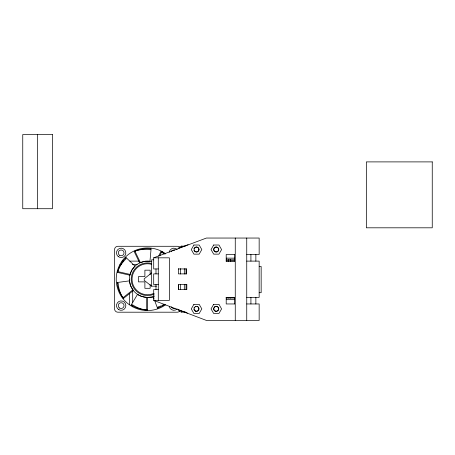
<?xml version="1.0" encoding="UTF-8"?>
<svg xmlns="http://www.w3.org/2000/svg" width="455" height="455" viewBox="0 0 455 455"><rect width="100%" height="100%" fill="white"/><g stroke="black" fill="none" stroke-linecap="round" stroke-linejoin="round"><path stroke-width="0.68" d="M150.258 248.879L151.077 248.953L149.968 261.261L145.1 261.261L139.657 262.91L134.299 251.774L135.038 251.416L140.402 262.552M130.033 274.405L129.851 275.207L117.805 272.46L117.987 271.652L130.033 274.405L131.95 269.929L134.993 266.118L126.058 257.581L125.489 258.173M178.485 248.566L179.662 246.809L181.664 246.121M158.664 256.108L160.751 251.774L161.491 252.133L159.705 255.846M131.887 305.413L131.182 304.986L137.518 294.379C142.273 297.724 148.364 297.638 153.904 297.365M132.837 289.898L123.174 297.604L123.692 298.247L133.349 290.54L130.534 285.609L129.453 280.86L117.202 282.515L117.316 283.334M151.623 272.972L144.212 278.756L144.212 280.377L151.623 286.184L156.52 286.184M178.366 248.322L188.091 244.676M158.283 268.945L153.699 268.945L153.699 257.82L206.428 238.045L259.157 238.045L259.157 254.527L246.741 254.527M158.232 307.785L157.464 308.069L154.569 300.357M154.268 296.086L153.119 296.501L154.086 299.072M181.232 246.149L185.191 246.121M234.615 254.527L226.203 254.527L226.203 261.113M153.699 257.82L169.351 257.82L169.351 300.385L153.699 300.385L153.699 289.539L158.283 289.539M226.254 258.15L234.706 258.15M153.722 259.822L151.623 259.822L151.623 286.184M226.254 259.799L234.706 259.799M226.254 260.948L229.07 260.948M230.48 260.948L234.706 260.948M121.997 261.113L123.413 261.113M129.794 261.113L139.014 261.113M226.089 261.113L234.535 261.113M246.741 261.113L259.157 261.113L259.157 297.365L246.741 297.365M119.949 264.412L121.32 264.412M132.297 264.412L137.103 264.412M259.202 266.493L261.159 266.493L261.159 292.696L259.202 292.696M178.417 268.945L186.652 268.945L186.652 273.887L178.417 273.887L178.371 268.626M158.283 273.887L153.699 273.887L153.699 284.597L158.283 284.597M226.089 297.365L234.535 297.365M226.254 298.025L234.706 298.025M226.254 299.674L234.706 299.674M234.615 303.957L226.203 303.957L226.203 297.365M246.741 303.957L259.157 303.957L259.157 320.439L206.428 320.439L153.699 300.385M178.485 309.588C179.27 312.608 183.137 312.227 185.481 311.999M146.305 297.325L147.522 297.365L147.522 309.724L146.698 309.724L146.698 297.365M181.232 311.999L181.664 312.033M178.366 309.684L187.443 313.131M255.864 254.527L255.864 261.113M255.864 297.365L255.864 303.957M250.921 254.527L250.921 261.113M250.921 297.365L250.921 303.957M246.741 238.045L246.741 320.439M235.263 238.045L235.263 320.439M234.439 254.527L234.439 261.113M234.439 297.365L234.439 303.957M230.537 259.492L230.537 261.659M230.537 297.53L230.537 298.11M228.808 259.492L228.808 261.659M228.808 297.53L228.808 298.11M186.038 268.626L186.038 274.007M186.038 284.421L186.038 289.454M184.309 268.626L184.309 274.007M184.309 284.421L184.309 289.454M180.487 268.626L180.487 274.007M180.487 284.421L180.487 289.454M178.371 284.682L178.371 289.454M162.355 251.666L162.355 253.043M158.283 257.82L158.283 300.385M155.991 268.945L155.991 273.887M155.991 284.597L155.991 289.539M150.161 274.678L150.161 270.179L144.889 270.179L144.889 276.606L138.462 276.606L138.462 281.878L144.889 281.878L144.889 288.305L150.161 288.305L150.161 284.449M132.695 290.347L132.695 302.7M132.695 305.441L132.695 306.812M129.396 279.239L129.396 280.661M129.396 293.424L129.396 304.77M37.583 134.561L37.583 208.714M195.69 247.031A2.474 2.474 0 0 1 198.716 248.777A2.474 2.474 0 0 1 196.969 251.803A2.474 2.474 0 0 1 193.938 250.057M193.938 248.777A2.474 2.474 0 0 1 194.188 248.18M194.581 247.668A2.474 2.474 0 0 1 195.093 247.275M216.102 306.266A2.474 2.474 0 0 1 218.565 308.951A2.474 2.474 0 0 1 215.67 311.169A2.474 2.474 0 0 1 213.713 308.098M213.964 307.5A2.474 2.474 0 0 1 215.46 306.351M196.969 306.351A2.474 2.474 0 0 1 198.073 310.486A2.474 2.474 0 0 1 193.938 309.377M193.938 308.098A2.474 2.474 0 0 1 194.188 307.5M195.093 306.596A2.474 2.474 0 0 1 195.69 306.351M164.835 304.475A41.547 35.592 53.6 0 1 157.47 308.086M164.392 304.19A41.541 35.587 40.5 0 1 161.667 305.567M160.734 305.97A41.541 35.587 40.5 0 1 157.874 306.994M161.599 251.956A41.547 35.592 -49.2 0 1 165.097 254.129M160.945 251.433A41.541 35.587 -62.4 0 1 164.346 253.759M134.97 251.223A41.547 35.592 79.3 0 1 151.077 248.936M134.151 251.405A41.541 35.587 66.2 0 1 150.241 249.744M117.788 271.589A41.547 35.592 27.9 0 1 126.046 257.57M117.424 272.34A41.541 35.587 14.8 0 1 126.154 258.724M123.004 297.718A41.547 35.592 -23.5 0 1 117.191 282.521M123.362 298.474A41.541 35.587 -36.6 0 1 118.163 283.158M146.681 309.929A41.547 35.592 -75 0 1 131.171 305.004M147.494 310.122A41.541 35.587 -88.1 0 1 132.28 304.64M154.069 293.282A15.487 15.487 0 0 1 132.092 280.593A15.487 15.487 0 0 1 151.532 264.281M154.245 294.106A16.312 16.312 0 0 1 131.268 280.627A16.312 16.312 0 0 1 151.634 263.456M169.249 252.144A4.698 4.698 0 0 1 177.211 249.556M171.302 251.604A2.884 2.884 0 0 1 174.754 250.125M177.211 308.928A4.698 4.698 0 0 1 169.249 306.34M175.027 308.257A2.884 2.884 0 0 1 171.302 306.875M165.614 304.793A31.31 31.31 0 0 1 124.169 300.095A31.31 31.31 0 0 1 124.169 258.389A31.31 31.31 0 0 1 165.614 253.685M154.177 296.103A18.126 18.126 0 0 1 129.436 280.456A18.126 18.126 0 0 1 151.862 261.642M179.708 247.463A3.293 3.293 0 0 0 177.183 246.286L117.862 246.286A3.293 3.293 0 0 0 114.569 249.579L114.569 308.899A3.293 3.293 0 0 0 117.862 312.198L177.183 312.198A3.293 3.293 0 0 0 179.708 311.021M199 249.34L198.977 249.988A2.474 2.474 0 0 1 196.782 252.042L196.133 252.019A2.474 2.474 0 0 1 196.304 247.122L196.947 247.145A2.474 2.474 0 0 1 199 249.34M193.904 245.012L191.271 249.579L193.904 254.146L199.176 254.146L201.815 249.579L199.176 245.012L193.904 245.012M213.679 245.012L211.04 249.579L213.679 254.146L218.952 254.146L221.591 249.579L218.952 245.012L213.679 245.012M193.904 304.338L191.271 308.899L193.904 313.467L199.176 313.467L201.815 308.899L199.176 304.338L193.904 304.338M213.679 304.338L211.04 308.899L213.679 313.467L218.952 313.467L221.591 308.899L218.952 304.338L213.679 304.338M52.41 134.561L22.75 134.561L22.75 208.714L52.41 208.714L52.41 134.561M432.25 161.895L366.338 161.895L366.338 227.807L432.25 227.807L432.25 161.895M186.817 284.597L178.582 284.597L178.582 289.539L186.817 289.539L186.817 284.597M214.868 251.558A2.474 2.474 0 0 0 218.571 249.414A2.474 2.474 0 0 0 214.868 247.275A2.474 2.474 0 0 0 214.868 251.558M195.303 311.044A2.474 2.474 0 0 0 199.011 308.899A2.474 2.474 0 0 0 195.303 306.761A2.474 2.474 0 0 0 195.303 311.044M215.079 311.044A2.474 2.474 0 0 0 218.787 308.899A2.474 2.474 0 0 0 215.079 306.761A2.474 2.474 0 0 0 215.079 311.044M215.079 251.723A2.474 2.474 0 0 0 218.787 249.579A2.474 2.474 0 0 0 215.079 247.44A2.474 2.474 0 0 0 215.079 251.723M118.203 256.523A4.698 4.698 0 0 0 125.796 253.611A4.698 4.698 0 0 0 119.477 248.493A4.698 4.698 0 0 0 118.203 256.523M119.591 255.295A2.884 2.884 0 0 0 124.039 253.02A2.884 2.884 0 0 0 119.847 250.307A2.884 2.884 0 0 0 119.591 255.295M118.812 309.673A4.698 4.698 0 0 0 125.853 305.606A4.698 4.698 0 0 0 118.812 301.54A4.698 4.698 0 0 0 118.812 309.673M119.591 308.029A2.884 2.884 0 0 0 124.039 305.754A2.884 2.884 0 0 0 119.847 303.041A2.884 2.884 0 0 0 119.591 308.029"/></g></svg>
